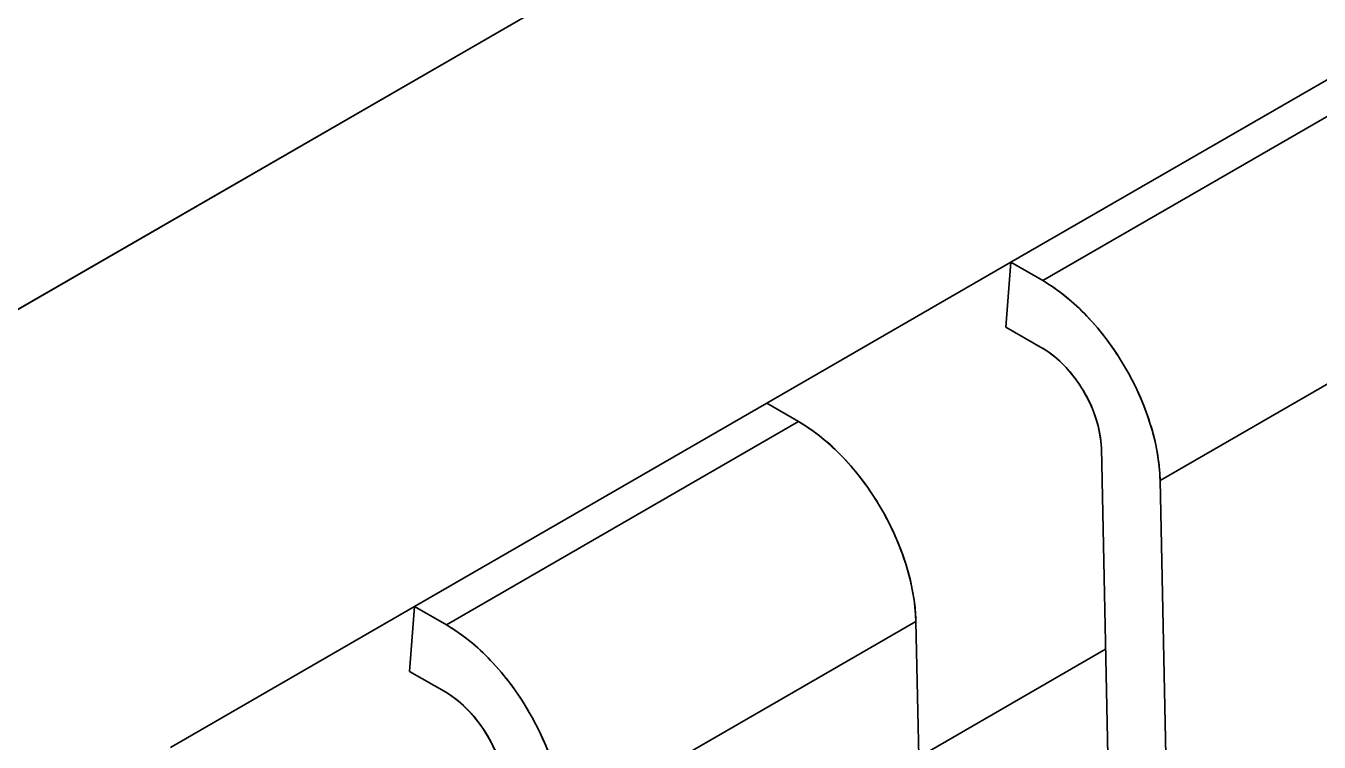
# Model space of a CAD drawing. Extents: x 146 to 1134, y 78 to 926.
# Drawn here: x 798.875 to 802.77, y 846.014 to 848.172 of the extents above; entities that cross this region are included whole.
import ezdxf

# ---------------------------------------------------------------- set-up
doc = ezdxf.new("R2010")
doc.units = 0

msp = doc.modelspace()

# ---------------------------------------------------------------- linework, layer by layer
at = {"color": 7, "lineweight": 35}
for p, q in [((813.0307, 855.5045), (789.0995, 841.6877)), ((789.0995, 841.6877), (813.0307, 855.5045))]:
    msp.add_line(p, q, dxfattribs=at)
at = {"color": 7, "lineweight": 35, "ltscale": 0.030617}
msp.add_line((802.9022, 848.0718), (801.8416, 847.4595), dxfattribs=at)
msp.add_line((802.9022, 848.0718), (801.8416, 847.4595), dxfattribs=at)
at = {"color": 7, "lineweight": 35, "ltscale": 0.030619}
for p, q in [((801.9371, 847.4042), (802.9978, 848.0166)), ((802.9978, 848.0166), (801.9371, 847.4042)), ((802.2906, 846.8022), (803.3513, 847.4146)), ((803.3513, 847.4146), (802.2906, 846.8022)), ((801.1062, 847.0349), (800.0455, 846.4225)), ((801.1062, 847.0349), (800.0455, 846.4225)), ((801.2018, 846.9797), (800.1411, 846.3673)), ((800.1411, 846.3673), (801.2018, 846.9797)), ((800.4946, 845.7653), (801.5552, 846.3776)), ((801.5552, 846.3776), (800.4946, 845.7653))]:
    msp.add_line(p, q, dxfattribs=at)
at = {"color": 7, "lineweight": 35, "ltscale": 0.02123}
for p, q in [((801.1062, 847.0349), (801.8416, 847.4595)), ((801.8416, 847.4595), (801.1062, 847.0349))]:
    msp.add_line(p, q, dxfattribs=at)
at = {"color": 7, "lineweight": 35, "ltscale": 0.004897}
for p, q in [((801.8416, 847.4595), (801.8261, 847.2642)), ((801.8261, 847.2642), (801.8416, 847.4595))]:
    msp.add_line(p, q, dxfattribs=at)
at = {"color": 7, "lineweight": 35, "ltscale": 0.002759}
for p, q in [((801.8416, 847.4595), (801.9371, 847.4042)), ((801.8416, 847.4595), (801.9371, 847.4042)), ((801.2018, 846.9797), (801.1062, 847.0349)), ((801.2018, 846.9797), (801.1062, 847.0349)), ((800.0455, 846.4225), (800.1411, 846.3673)), ((800.0455, 846.4225), (800.1411, 846.3673))]:
    msp.add_line(p, q, dxfattribs=at)
at = {"color": 7, "lineweight": 35, "ltscale": 0.003205}
for p, q in [((801.8261, 847.2642), (801.9371, 847.2001)), ((801.9371, 847.2001), (801.8261, 847.2642)), ((800.1411, 846.1632), (800.0301, 846.2273)), ((800.0301, 846.2273), (800.1411, 846.1632))]:
    msp.add_line(p, q, dxfattribs=at)
at = {"color": 7, "lineweight": 35, "ltscale": 0.033102}
for p, q in [((802.1423, 845.5753), (802.1139, 846.8991)), ((802.1139, 846.8991), (802.1423, 845.5753))]:
    msp.add_line(p, q, dxfattribs=at)
at = {"color": 7, "lineweight": 35, "ltscale": 0.033232}
msp.add_line((802.2906, 846.8022), (802.3191, 845.4732), dxfattribs=at)
msp.add_line((802.2906, 846.8022), (802.3191, 845.4732), dxfattribs=at)
at = {"color": 7, "lineweight": 35, "ltscale": 0.021228}
for p, q in [((799.3102, 845.9979), (800.0455, 846.4225)), ((800.0455, 846.4225), (799.3102, 845.9979))]:
    msp.add_line(p, q, dxfattribs=at)
at = {"color": 7, "lineweight": 35, "ltscale": 0.004895}
for p, q in [((800.0455, 846.4225), (800.0301, 846.2273)), ((800.0301, 846.2273), (800.0455, 846.4225))]:
    msp.add_line(p, q, dxfattribs=at)
at = {"color": 7, "lineweight": 35, "ltscale": 0.033234}
msp.add_line((801.5837, 845.0486), (801.5552, 846.3776), dxfattribs=at)
msp.add_line((801.5837, 845.0486), (801.5552, 846.3776), dxfattribs=at)
at = {"color": 7, "lineweight": 35, "ltscale": 0.016248}
for p, q in [((802.1268, 846.2942), (801.564, 845.9692)), ((801.564, 845.9692), (802.1268, 846.2942))]:
    msp.add_line(p, q, dxfattribs=at)
at = {"color": 7, "lineweight": 35}
for centre, radius, start, end in [((801.6298, 846.8867), 0.602, 42.974, 59.2952), ((801.4775, 846.7347), 0.8173, 30.1935, 43.4951), ((801.7835, 846.9414), 0.301, 42.974, 59.2951), ((801.7195, 846.8702), 0.3962, 4.1885, 56.5828), ((801.7073, 846.8654), 0.4087, 30.1935, 43.4951), ((801.4737, 846.7255), 0.8253, 17.3942, 30.6102), ((801.7054, 846.8608), 0.4126, 17.3942, 30.6102), ((800.8944, 846.4622), 0.602, 42.974, 59.2952), ((801.8044, 846.8889), 0.3097, 1.8903, 17.9023), ((801.6716, 846.7817), 0.6195, 1.8903, 17.9023), ((800.7421, 846.3101), 0.8173, 30.1935, 43.4951), ((800.7383, 846.301), 0.8253, 17.3942, 30.6102), ((800.9362, 846.3572), 0.6195, 1.8903, 17.9023), ((799.8337, 845.8498), 0.602, 42.974, 59.2952), ((799.6815, 845.6978), 0.8173, 30.1935, 43.4951), ((799.9874, 845.9044), 0.301, 42.974, 59.2951), ((799.9234, 845.8333), 0.3962, 4.1885, 56.5828), ((799.9113, 845.8284), 0.4087, 30.1935, 43.4951), ((799.6775, 845.6886), 0.8254, 17.3912, 30.605), ((799.9094, 845.8238), 0.4126, 17.3942, 30.6102)]:
    msp.add_arc(centre, radius, start, end, dxfattribs=at)
for centre in [(801.9371, 846.996), (801.2018, 846.5714), (800.1411, 845.959)]:
    msp.add_ellipse(centre, major_axis=(0.25, -0.433), ratio=0.57735, start_param=0.810455, end_param=2.356194, dxfattribs=at)

doc.saveas('drawing.dxf')
